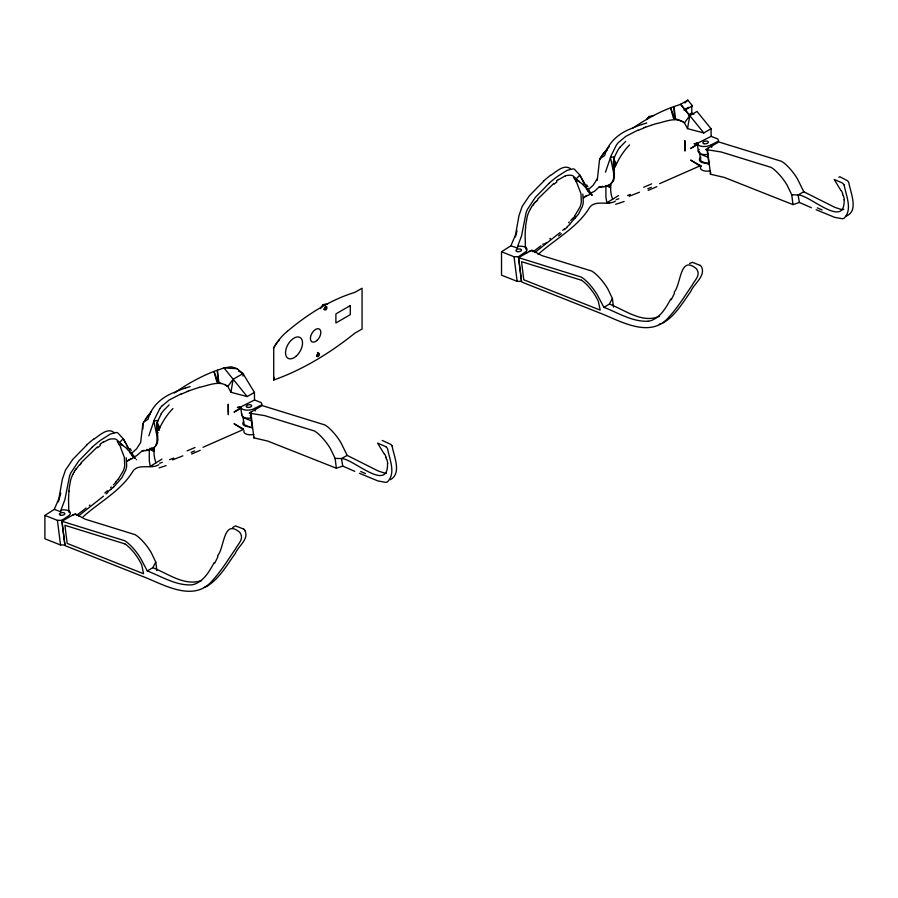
<?xml version="1.0" encoding="UTF-8"?>
<svg xmlns="http://www.w3.org/2000/svg" width="898" height="898" viewBox="0 0 898 898"><rect width="100%" height="100%" fill="white"/><g stroke="black" fill="none" stroke-linecap="round" stroke-linejoin="round"><path stroke-width="1.35" d="M44.9 515.407L44.9 538.8L60.525 544.985L64.914 544.974L61.805 520.335L68.282 516.024A8.329 3.996 -7.2 0 0 69.909 511.849A8.329 3.996 -7.2 0 0 63.455 509.839L61.839 509.851L60.413 511.591L54.262 509.413L44.9 515.407L57.416 520.357L61.805 520.335M501.522 251.777L501.522 275.181L517.147 281.355L521.525 281.343L518.415 256.716L524.903 252.394A8.329 3.996 -7.2 0 0 526.531 248.218A8.329 3.996 -7.2 0 0 520.077 246.209L518.46 246.22L517.035 247.971L510.883 245.794L501.522 251.777L514.038 256.727L518.415 256.716M613.368 165.142L613.536 160.899L616.376 164.222L615.321 166.613L613.379 166.579M613.727 159.866L613.805 165.558M68.517 498.951L68.753 509.738A40.331 16.669 -71.1 0 0 69.079 512.421M156.802 435.283L157.116 422.419L161.303 413.72M610.865 183.259L610.618 187.716A42.083 24.291 -60 0 0 612.66 199.188L606.868 202.712L605.903 196.976L605.903 185.504L610.618 187.716L607.576 185.392M157.756 439.964L157.285 443.421L155.837 445.599M614.378 176.334L613.716 180.33L612.032 182.182M240.698 406.962L254.527 399.98L261.217 402.63L262.081 404.65L254.403 408.568A8.329 3.996 -7.2 0 1 245.637 410.06A8.329 3.996 -7.2 0 1 240.698 406.962L241.708 415.011M697.319 143.332L711.149 136.35L717.839 138.999L718.692 141.02L711.025 144.937A8.329 3.996 -7.2 0 1 702.258 146.441A8.329 3.996 -7.2 0 1 697.319 143.332L698.33 151.38M154.254 446.89L153.996 451.346A42.083 24.291 -60 0 0 156.039 462.818L150.247 466.343L149.281 460.607L149.281 449.135M68.933 491.172L69.045 489.848A55.541 22.933 -71.4 0 1 69.258 487.816L70.56 480.441A13.694 5.826 -71.1 0 1 71.683 476.984L72.783 474.458M525.554 227.553L525.667 226.217A55.541 22.933 -71.4 0 1 525.88 224.186L527.182 216.811A13.694 5.826 -71.1 0 1 528.293 213.365L529.405 210.828A18.14 8.104 -71.4 0 1 530.46 208.886M151.493 411.531A34.18 19.734 -60 0 0 145.79 418.726L142.883 423.564L140.649 442.478L136.597 448.809L131.478 453.423M597.271 180.274L599.505 159.934L600.403 157.902A34.18 19.734 -60 0 1 607.351 149.427M60.413 511.591L64.948 499.445L69.528 476.142M517.035 247.971L521.57 235.815L526.138 212.512A15.984 6.847 -71.5 0 1 527.44 209.335L535.376 197.336L548.891 183.529M613.817 160.237L614.58 156.69L617.925 150.089A20.497 13.077 -56.6 0 1 619.788 147.395M237.106 368.674L223.995 367.933L231.224 366.788L237.106 368.674L242.999 373.579L254.415 392.392L247.186 396.568L230.921 392.28L233.154 379.259L223.995 367.933L213.993 371.402A207.404 119.737 -60 0 0 174.459 392.954M687.531 128.65L684.456 122.891L689.776 115.64L697.005 111.442L711.036 128.762L703.808 132.938L687.531 128.65L689.776 115.64L680.617 104.303L670.615 107.771A207.404 119.737 -60 0 0 653.71 115.483L646.919 119.232A207.404 119.737 -60 0 0 633.337 127.797M327.983 303.524A207.404 119.737 -60 0 1 354.901 292.355L362.062 288.224L362.062 329.016L354.833 333.18A299.135 172.708 -60 0 1 273.722 380.022L274.317 377.441M157.958 420.309L157.195 423.856A10.484 8.385 -73.4 0 0 157.027 425.652M58.404 501.802L60.772 493.17M515.362 236.949L517.057 230.786M148.844 435.822L154.568 419.164L159.754 408.736M605.465 172.192L611.19 155.545L616.376 145.117A14.02 8.8 -56.9 0 1 618.251 142.67L625.738 136.417L637.894 130.143M157.734 432.645L156.881 435.059L156.836 432.668L157.734 432.645L156.757 430.209L158.699 430.243L159.754 427.852A42.083 24.291 -60 0 1 166.366 416.459L167.915 414.36A42.083 24.291 -60 0 1 172.91 408.568M382.189 440.447L390.81 444.375A5.175 2.829 56.9 0 1 392.157 445.98M614.58 156.69L613.738 158.789L616.376 164.222A42.083 24.291 -60 0 1 622.988 152.84L624.537 150.741A42.083 24.291 -60 0 1 629.532 144.937M597.271 178.848L593.219 185.19L588.1 189.792M175.941 391.741C162.987 396.254 151.594 405.627 148.002 419.31L143.803 421.925M632.562 128.111C619.609 132.635 608.215 142.007 604.623 155.691L600.414 158.295L599.505 159.934M273.722 380.022L273.722 348.031L274.62 345.988A34.18 19.734 -60 0 1 279.121 340.129M217.518 555.873C224.646 547.791 223.063 518.64 239.429 532.065A5.175 3.177 63.5 0 1 240.63 533.738C243.841 539.294 237.746 544.379 235.444 548.992C227.396 560.7 219.976 573.047 209.941 583.206C192.273 600.549 165.254 585.709 146.554 577.975L64.993 545.614L61.962 521.278L73.759 514.475M674.14 292.254C681.268 284.161 679.685 255.021 696.04 268.446A5.175 3.177 63.5 0 1 697.252 270.118C700.462 275.675 694.356 280.748 692.066 285.362C684.018 297.07 676.598 309.417 666.552 319.576C648.884 336.918 621.876 322.079 603.175 314.345L521.615 281.983L518.573 257.647L530.37 250.845M155.96 445.453L157.027 441.737L157.004 437.169A46.932 46.763 -25.4 0 0 156.69 434.565L153.794 421.117L156.914 420.511M214.229 562.518C209.694 570.758 204.632 579.928 195.573 583.812A31.857 23.64 68.7 0 1 191.454 584.89C175.671 585.575 161.573 576.437 147.306 570.96L140.672 558.455A40.702 23.505 60 0 0 127.258 542.482L124.721 540.731L61.962 521.278M670.851 298.899C666.316 307.138 661.254 316.298 652.195 320.182A31.857 23.64 68.7 0 1 648.075 321.26M147.306 570.96L152.761 567.693L155.792 562.092L151.133 552.416A40.702 23.505 60 0 0 137.731 536.443L135.183 534.692L85.198 519.201L75.028 513.735L75.96 514.453A3.704 1.785 -7.1 0 0 72.401 515.25M518.573 257.647L581.332 277.112L583.88 278.863A40.702 23.505 60 0 1 597.282 294.836L603.916 307.341L609.383 304.063L612.402 298.473L607.755 288.797A40.702 23.505 60 0 0 594.353 272.824L591.804 271.073L541.82 255.571L531.638 250.115L532.581 250.834A3.704 1.785 -7.1 0 0 529.023 251.62M54.262 509.413L58.886 498.626L62.366 479.184L65.532 470.058L72.794 459.338L87.027 444.847M510.883 245.794L515.508 235.007L518.988 215.565L522.153 206.439L529.416 195.719L543.638 181.216M73.827 472.483L74.927 470.664M530.449 208.852L531.549 207.034M600.414 158.295L602.401 155.107A34.18 19.734 -60 0 1 609.36 146.632M232.672 527.553L235.467 525.891L243.639 529.057M320.507 308.598L323.224 304.647L327.927 303.58L321.136 307.318A207.404 119.737 -60 0 0 287.427 331.283M646.964 119.524L649.007 116.56L653.71 115.483M238.509 370.997L242.999 373.579L233.154 379.259L227.834 386.51L230.921 392.28M533.883 203.711L535.085 202.162M321.136 307.318L323.224 304.647M646.919 119.232L649.007 116.56M118.042 479.588L123.453 470.563A17.758 9.878 -61.7 0 0 124.721 465.703L124.339 457.262L120.5 447.294M574.664 215.958L580.074 206.933A17.758 9.878 -61.7 0 0 581.332 202.072L580.961 193.631L577.122 183.663A127.078 67.866 -65.3 0 0 575.91 181.205M619.8 147.418L625.715 141.334M689.597 263.451L692.515 262.328L700.249 265.438M243.717 421.499L243.291 422.004A8.329 3.996 -7.2 0 0 249.723 426.741M699.172 149.45L698.835 149.843A8.329 3.996 -7.2 0 0 700.361 153.726A8.329 3.996 -7.2 0 0 708.365 154.243M144.163 450.358L142.311 450.774L136.417 455.858L133.375 456.947M602.681 186.301A3.805 1.594 -2.6 0 1 601.918 186.515L598.932 187.154L594.543 191.24L590.514 193.261M116.067 481.945L115.404 482.697A41.566 19.464 -60.4 0 1 114.731 483.427M572.688 218.315L572.026 219.078A41.566 19.464 -60.4 0 1 570.668 220.526M80.887 462.897L97.321 446.98M537.509 199.266L553.943 183.349M161.629 406.278L169.116 400.048L181.273 393.773M145.79 418.726L150.247 413.956M602.401 155.107L606.868 150.325M120.399 441.591L123.239 438.752L117.863 432.926A14.02 7.599 -64.3 0 0 116.212 432.499L110.454 433.981L100.845 440.054A196.617 142.12 83 0 0 92.225 447.081M577.021 177.972L579.861 175.132L574.484 169.295A14.02 7.599 -64.3 0 0 572.834 168.88L567.076 170.351L557.467 176.423A196.617 142.12 83 0 0 548.846 183.45M568.625 222.637L569.31 221.963M113.283 487.535L121.87 477.758L125.72 470.17A17.949 9.99 -61.7 0 0 126.674 465.995L126.225 457.733M569.904 223.905L578.492 214.128L582.331 206.54A17.949 9.99 -61.7 0 0 583.296 202.364L582.847 194.103M684.893 102.967L687.846 100.138L692.437 105.807L685.219 109.983M110.634 487.592L111.318 486.941M92.27 447.159L78.755 460.966L70.807 472.943A15.984 6.847 -71.5 0 0 69.55 476.142M169.093 404.964L163.863 410.206A20.62 13.223 -56.6 0 0 161.247 413.686M107.816 492.497L106.087 493.967M564.427 228.867L562.709 230.337M103.45 496.19L78.564 515.923M560.071 232.56L534.759 252.607M549.756 238.868L550.407 238.329M538.059 254.448C554.661 239.474 576.314 228.193 588.56 209.155C593.948 198.604 607.014 206.293 615.467 201.096M83.099 516.765C99.229 502.285 120.141 491.273 131.95 472.775C137.327 462.223 150.393 469.923 158.845 464.715M81.853 511.299L76.498 515.385M542.762 244.391L543.391 243.908M86.152 508.01L84.906 508.964M82.459 510.839L84.289 509.435M540.91 245.805L533.109 251.766M93.931 439.088C99.476 435.687 107.659 426.954 114.248 432.69M550.541 175.458C556.042 172.124 563.405 164.076 570.219 168.454M698.464 143.86L690.641 148.484L698.072 143.781M558.41 179.768L565.313 175.873M103.495 442.164L108.692 439.492M156.039 462.818L161.943 459.136M612.66 199.188L618.565 195.517M207.449 586.024C219.684 578.155 227.003 564.977 235.287 553.426C238.15 546.321 248.768 539.575 245.233 531.156M687.846 100.138L680.617 104.303L703.808 132.938M683.917 109.96L688.407 107.367M688.407 114.922L691.763 112.98L691.763 105.425L692.437 105.807M244.009 422.52A7.184 3.457 -7.2 0 0 245.895 425.472L252.36 428.043L250.396 412.406L262.182 405.593L324.964 424.967L327.512 426.718A40.702 23.505 60 0 1 340.937 442.669L347.178 455.398L378.327 471.046L384.681 473.089A31.857 12.089 54.2 0 0 386.454 473.167M702.494 161.853L708.982 164.424L707.007 148.787L718.804 141.974L781.586 161.337L784.134 163.088A40.702 23.505 60 0 1 797.547 179.05L803.8 191.768L834.938 207.416L841.303 209.47M803.8 191.768L798.098 194.945L791.744 194.765L787.086 185.089A40.702 23.505 60 0 0 773.672 169.138L771.124 167.387L721.116 151.964L705.749 149.517L707.478 149.921L710.543 174.246L724.36 177.445L792.979 204.609L799.377 202.454L811.388 207.73M347.178 455.398L341.487 458.564L335.122 458.395L330.464 448.719A40.702 23.505 60 0 0 317.05 432.757L314.502 431.006L264.506 415.583L249.128 413.147L250.856 413.54L253.932 437.876L267.739 441.075L336.368 468.228L342.755 466.084L354.777 471.36M239.968 408.904L234.019 412.115L241.113 407.613L239.687 406.951L237.431 407.423L241.113 407.613L239.687 406.951M659.458 316.231C642.328 323.909 624.929 309.911 609.383 304.063M699.385 166.152L659.648 183.641M242.774 429.783L203.027 447.271M684.927 147.833L684.837 140.571L684.95 151.055L685.062 147.766M228.317 411.452L228.227 404.201L228.328 414.685L228.451 411.396M146.408 449.797L147.283 449.404M201.567 580.546C184.539 586.529 168.038 573.553 152.761 567.693M651.297 187.267L647.772 188.771M194.686 450.886L191.151 452.39M639.466 192.217L629.195 196.28M182.844 455.847L172.573 459.899M643.641 127.83L645.516 127.123M187.02 391.449L188.894 390.753M696.298 143.321L694.053 143.792L697.735 143.983L696.298 143.321L697.735 143.983M699.317 165.659L701.259 166.029L690.641 160.08L699.317 165.659L700.114 165.389M243.493 429.008L242.707 429.289L234.019 423.71L243.459 428.997M641.778 124.553L646.728 122.925M185.156 388.183L190.118 386.555M199.502 387.319C208.37 385.568 219.842 379.832 227.834 386.51L225.297 385.029M659.278 324.212L660.917 323.74M613.536 156.892L610.415 157.487L613.3 170.946A46.932 46.763 -25.4 0 1 613.637 173.538L613.648 178.118L612.582 181.823A7.386 6.713 85.5 0 1 611.471 183.349L608.563 185.403L604.04 186.683M147.418 450.302L151.953 449.022L154.871 446.991A7.386 6.713 85.5 0 0 155.938 445.442M390.406 479.7C402.057 473.044 393.807 456.341 392.123 445.992M648.064 321.237C632.282 321.978 618.183 312.796 603.916 307.341M846.084 216.126C859.173 211.041 850.417 192.587 848.745 182.373A5.175 2.829 56.9 0 0 847.443 180.722L839.776 176.704L838.878 177.299M598.932 187.154L599.494 187.121A50.928 43.295 -67.3 0 0 604.04 186.773M142.311 450.774L142.883 450.751M613.446 169.037L614.355 169.015M606.868 202.712L609.731 202.667M150.247 466.343L153.109 466.298M608.62 185.067L610.685 185.516M150.976 448.472L154.063 449.146L151.796 447.776M675.52 118.817L673.455 118.244L670.615 107.771L674.499 118.48L673.96 106.525L675.52 118.817L681.919 121.41M218.899 382.447L216.833 381.875L213.993 371.402L217.877 382.099L217.35 370.144L218.899 382.447L221.133 383.278M708.039 157.24L701.551 154.669A7.195 3.457 -7.2 0 1 699.587 152.054M251.429 420.87L244.941 418.3A7.195 3.457 -7.2 0 1 242.965 416.369M816.125 209.705L834.601 217.327L842.425 218.73A34.191 12.112 51.4 0 0 844.075 218.248C852.92 209.459 845.871 195.438 844.199 185.055M359.514 473.336L377.979 480.958L385.803 482.361A34.191 12.112 51.4 0 0 387.453 481.878C396.287 473.089 389.317 459.058 387.577 448.686A5.163 2.75 56.4 0 0 385.837 446.721M150.46 449.685L153.996 451.346L149.944 448.248M579.547 181.733L576.886 180.172L582.151 183.832A21.967 20.205 -56.9 0 1 583.341 184.999M128.515 450.74L126.73 448.618A21.967 20.205 -56.9 0 0 125.529 447.462L120.265 443.792L122.925 445.363M691.763 112.98L693.862 114.181M683.187 122.106L684.456 122.891C676.463 116.201 664.991 121.948 656.112 123.688A249.128 212.231 76 0 0 650.938 125.35M590.772 194.338L592.074 194.956L587.651 188.535M134.15 457.969L135.463 458.586L131.041 452.165M579.109 181.396L573.238 176.03A20.676 11.124 -65.3 0 0 571.072 175.233L567.839 175.278A38.524 21.148 -69.2 0 0 565.313 175.907M122.487 445.026L116.617 439.661A20.676 11.124 -65.3 0 0 114.45 438.853L111.217 438.909A38.524 21.148 -69.2 0 0 108.692 439.526M385.848 446.676L377.609 443.084L384.299 454.164M583.352 184.999L585.137 187.11M707.388 149.82L707.478 149.921A3.704 1.774 -7.2 0 1 708.365 148.002M710.543 174.246L710.464 174.156A3.704 1.774 -7.2 0 1 710.846 172.753M250.856 413.54L250.767 413.45A3.704 1.774 -7.2 0 1 251.743 411.632M253.932 437.876L253.842 437.775A3.704 1.774 -7.2 0 1 253.853 436.855M233.154 379.259L247.186 396.568M573.44 177.344L574.922 179.465M586.136 188.412L587.067 189.714M129.514 452.042L130.457 453.344M117.211 441.468L118.637 443.668M586.327 186.515L579.861 175.132L584.463 184.315M129.705 450.145L123.239 438.752L124.979 442.097M588.212 191.442C592.759 196.348 585.429 194.642 583.431 197.975L586.776 195.551A3.805 2.043 -12.2 0 0 587.079 195.326M131.591 455.073C136.137 459.978 128.818 458.261 126.809 461.606L130.154 459.181A3.805 2.032 -12.4 0 0 130.895 458.463M840.91 190.544L834.22 179.454L842.47 183.046A5.163 2.75 56.4 0 1 844.165 185.078M575.259 180.038L575.899 181.216M118.963 444.252L119.288 444.847M125.136 442.097L126.001 443.825M126.64 445.184L127.842 447.945M613.368 161.977L615.321 166.613L613.536 160.899M156.746 425.596L158.699 430.243L156.914 424.518L159.754 427.852L157.116 422.419L157.184 429.188M842.436 193.755L843.177 195.798M385.814 457.385L386.555 459.417M526.554 252.035L526.857 252.866M613.547 161.483L615.321 166.613M156.926 425.113L158.699 430.243M799.377 202.454L798.098 194.945C809.772 194.866 845.265 229.787 844.109 199.67M342.755 466.084L341.487 458.564C353.15 458.496 388.643 493.417 387.498 463.301M697.342 142.962L697.51 144.062M240.72 406.581L240.888 407.681M791.744 194.765L792.979 204.609M711.396 144.724L711.732 147.407M699.475 151.885L700.249 157.981M514.038 256.727L517.147 281.355M335.122 458.395L336.368 468.228M254.774 408.354L255.111 411.037M243.01 416.728L243.627 421.611M57.416 520.357L60.525 544.985M612.402 298.473L613.491 307.071M155.792 562.092L156.869 570.701M525.375 246.108L525.139 235.332A86.96 35.572 -71.5 0 1 525.599 227.508M614.165 170.351L613.906 167.354M157.285 430.984L157.767 437.573A27.266 19.116 83.3 0 1 157.689 439.953M614.299 172.147L614.389 173.954M711.036 128.762L711.149 136.35M254.415 392.392L254.527 399.98M242.999 373.579L242.999 376.105M142.883 423.564L142.883 429.132M200.187 450.313A251.687 42.7 -28.3 0 1 191.611 453.995M195.046 447.485A226.902 47.65 -29.6 0 1 187.076 450.875M188.928 390.866A207.932 175.492 87.4 0 1 194.316 389.002A249.128 212.231 76 0 1 199.502 387.352M181.362 394.076A196.37 164.761 -89.2 0 1 187.087 391.73M117.919 479.319A51.41 24.527 -60.6 0 1 117.279 480.104M116.628 480.89A51.41 24.527 -60.6 0 1 115.965 481.654M114.046 484.157A41.566 19.464 -60.4 0 1 113.373 484.864M86.938 444.678A198.301 144.006 82.1 0 1 93.863 438.942M72.805 474.481A18.14 8.104 -71.4 0 1 73.849 472.516M119.423 444.656A127.078 68.001 -65.1 0 1 119.737 445.262M120.051 445.868A127.078 68.001 -65.1 0 1 120.658 447.103M113.271 487.187A74.422 29.982 -57.6 0 1 110.555 489.736M107.423 490.757A158.351 35.258 -49.4 0 1 104.842 492.957M110.634 489.275A100.206 34.921 -55.1 0 1 107.94 491.677M147.418 450.403A50.928 43.295 -67.3 0 1 142.872 450.807M89.935 505.058A149.798 34.629 -50.6 0 1 89.295 505.563M253.842 434.452A8.329 3.996 -7.2 0 1 244.02 430.569M79.933 464.94A90.642 51.938 -78.4 0 1 81.112 463.536M97.646 447.732A172.988 121.802 89 0 1 100.307 445.52M77.756 467.027A69.247 37.615 -76.2 0 1 79.765 464.513M131.299 450.47A46.932 14.245 64.5 0 1 130.075 448.551M166.085 465.591A173.37 66.396 -37.6 0 1 159.103 467.88M175.918 391.651A198.301 167.05 88.8 0 1 185.134 388.104M162.257 462.358A151.324 62.4 -39.4 0 1 159.619 463.233M173.752 458.059A192.789 60.817 -34 0 1 169.565 459.641M157.161 430.973A21.967 10.428 83.5 0 1 157.06 429.154M251.743 417.873A8.329 3.996 -7.2 0 1 241.921 413.989M250.688 415.336A2.773 1.336 -7.2 0 1 250.115 415.437M68.562 498.906A86.96 35.572 -71.5 0 1 68.989 491.139M74.871 470.507A33.653 16.344 -72.8 0 1 76.038 468.79M76.173 469.16A45.843 22.921 -73.6 0 1 77.329 467.555M129.031 450.661A42.475 22.832 35.6 0 1 130.03 451.986M130.569 453.367A27.266 10.473 42.2 0 1 131.703 455.095M101.081 443.522A89.654 55.878 -77.9 0 1 103.427 441.816M99.914 444.499A121.398 79.832 -82.8 0 1 101.081 443.612M159.743 408.725A14.02 8.834 -57 0 1 161.618 406.266M273.722 348.031A34.18 19.734 -60 0 1 287.427 331.306M317.465 352.51A1.852 1.066 -60 0 1 318.027 354.081A1.852 1.066 -60 0 1 316.478 355.855M325.491 306.151A1.852 1.066 -60 0 1 325.278 308.093A1.852 1.066 -60 0 1 323.707 309.249M217.933 556.648A88.139 37.065 -75.4 0 1 214.566 563.372M243.65 529.012A5.163 3.199 63.9 0 1 245.266 531.133M207.449 586.024A34.191 25.773 72.3 0 1 204.295 587.371M360.704 471.495A211.715 40.635 12.6 0 1 365.43 473.549M384.714 454.141A89.89 45.226 5.3 0 1 386.151 457.374M386.836 459.45A86.814 40.477 15 0 1 387.689 463.334M702.517 161.842A7.184 3.457 -7.2 0 1 700.799 158.542M817.326 207.876A211.715 40.635 12.6 0 1 822.052 209.919M841.336 190.511A89.89 45.226 5.3 0 1 842.773 193.744M843.839 209.38A31.857 12.089 54.2 0 1 841.359 209.56M843.458 195.831A86.814 40.477 15 0 1 844.311 199.704M710.453 170.822A8.329 3.996 -7.2 0 1 702.461 170.306A8.329 3.996 -7.2 0 1 700.934 166.422M569.916 224.253A74.422 30.42 -57.8 0 1 567.143 226.812M561.329 233.671A158.351 37.896 -50.1 0 1 558.623 235.905M567.065 227.295A100.206 35.841 -55.5 0 1 564.303 229.708M575.539 217.439A54.093 26.637 -61.1 0 1 574.855 218.27M574.787 216.227A51.41 25.032 -60.9 0 1 572.789 218.596M546.433 242.527A149.798 35.235 -50.8 0 1 545.782 243.032M545.142 243.538A149.798 35.235 -50.8 0 1 544.502 244.032M536.555 201.309A90.642 51.938 -78.4 0 1 537.734 199.917M554.268 184.112A172.988 121.802 89 0 1 556.917 181.89M543.559 181.059A198.301 144.006 82.1 0 1 550.474 175.312M535.208 202.555A69.909 37.974 -76.2 0 1 536.432 201.04M587.921 186.84A46.932 14.245 64.5 0 1 586.686 184.921M656.808 186.694A251.687 42.7 -28.3 0 1 648.233 190.376M651.667 183.866A226.902 47.65 -29.6 0 1 643.698 187.255M645.55 127.235A207.932 175.492 87.4 0 1 650.938 125.383M637.984 130.446A196.37 164.761 -89.2 0 1 643.709 128.1M624.132 201.478A173.37 66.396 -37.6 0 1 615.714 204.25M632.529 128.021A198.301 167.05 88.8 0 1 641.756 124.485M618.868 198.727A151.324 62.4 -39.4 0 1 616.23 199.603M630.362 194.428A192.789 60.817 -34 0 1 627.556 195.506M613.783 167.342A21.967 10.428 83.5 0 1 613.682 165.535M708.41 162.953A8.329 3.996 -7.2 0 1 699.912 158.374L700.328 157.88A8.329 3.996 -7.2 0 1 700.867 157.386M525.925 249.128A40.331 16.568 -71.4 0 1 525.824 248.623M525.745 248.106A40.331 16.568 -71.4 0 1 525.465 245.985M531.493 206.888A33.653 16.344 -72.8 0 1 532.66 205.159M532.795 205.53A45.843 22.921 -73.6 0 1 533.951 203.925M591.995 195.293A40.376 1.268 37.1 0 1 591.715 195.124M585.653 187.031A42.475 22.832 35.6 0 1 586.652 188.356M587.191 189.736A27.266 10.473 42.2 0 1 588.325 191.476M613.704 170.384A42.475 23.135 84.6 0 1 613.839 172.147M614.322 173.943A27.266 19.116 83.3 0 1 614.311 176.322M613.637 162.022A10.484 8.385 -73.4 0 1 613.749 160.226M556.536 180.88A121.398 79.832 -82.8 0 1 558.343 179.499M674.555 293.017A88.139 37.065 -75.4 0 1 671.188 299.741M700.272 265.393A5.163 3.199 63.9 0 1 701.888 267.514C705.267 276.685 693.806 283.835 690.685 291.603C682.817 302.57 675.723 314.985 664.071 322.393A34.191 25.773 72.3 0 1 662.511 323.145M350.287 305.601L335.897 313.907L335.897 322.977L350.287 314.659L350.287 305.601M581.444 280.243L521.525 261.677L523.792 279.794L600.178 310.102L598.337 301.279A37.009 21.372 60 0 0 583.453 281.59L581.444 280.243M124.833 543.874L64.914 525.308L67.182 543.413L143.568 573.732L141.727 564.909A37.009 21.372 60 0 0 126.831 545.221L124.833 543.874M136.474 459.686A50.928 0.887 35.2 0 0 136.563 459.731M247.455 407.322A2.773 1.336 -7.2 0 0 251.721 405.874A2.773 1.336 -7.2 0 0 247.736 404.976A2.773 1.336 -7.2 0 0 247.455 407.322M60.593 515.205A2.773 1.336 -7.2 0 0 64.858 513.757A2.773 1.336 -7.2 0 0 60.873 512.859A2.773 1.336 -7.2 0 0 60.593 515.205M316.972 340.488A7.397 4.277 -60 0 0 319.318 329.027A7.397 4.277 -60 0 0 310.562 336.795A7.397 4.277 -60 0 0 316.972 340.488M296.228 356.113A12.022 6.948 -60 0 0 300.033 337.48A12.022 6.948 -60 0 0 285.811 350.097A12.022 6.948 -60 0 0 296.228 356.113M318.464 356.214A1.852 1.066 -60 0 0 319.048 353.352A1.852 1.066 -60 0 0 316.859 355.294A1.852 1.066 -60 0 0 318.464 356.214M326.008 309.574A1.852 1.066 -60 0 0 326.591 306.712A1.852 1.066 -60 0 0 324.403 308.654A1.852 1.066 -60 0 0 326.008 309.574M704.077 143.702A2.773 1.336 -7.2 0 0 708.342 142.243A2.773 1.336 -7.2 0 0 704.346 141.356A2.773 1.336 -7.2 0 0 704.077 143.702M517.214 251.586A2.773 1.336 -7.2 0 0 521.48 250.127A2.773 1.336 -7.2 0 0 517.495 249.229A2.773 1.336 -7.2 0 0 517.214 251.586"/></g></svg>
